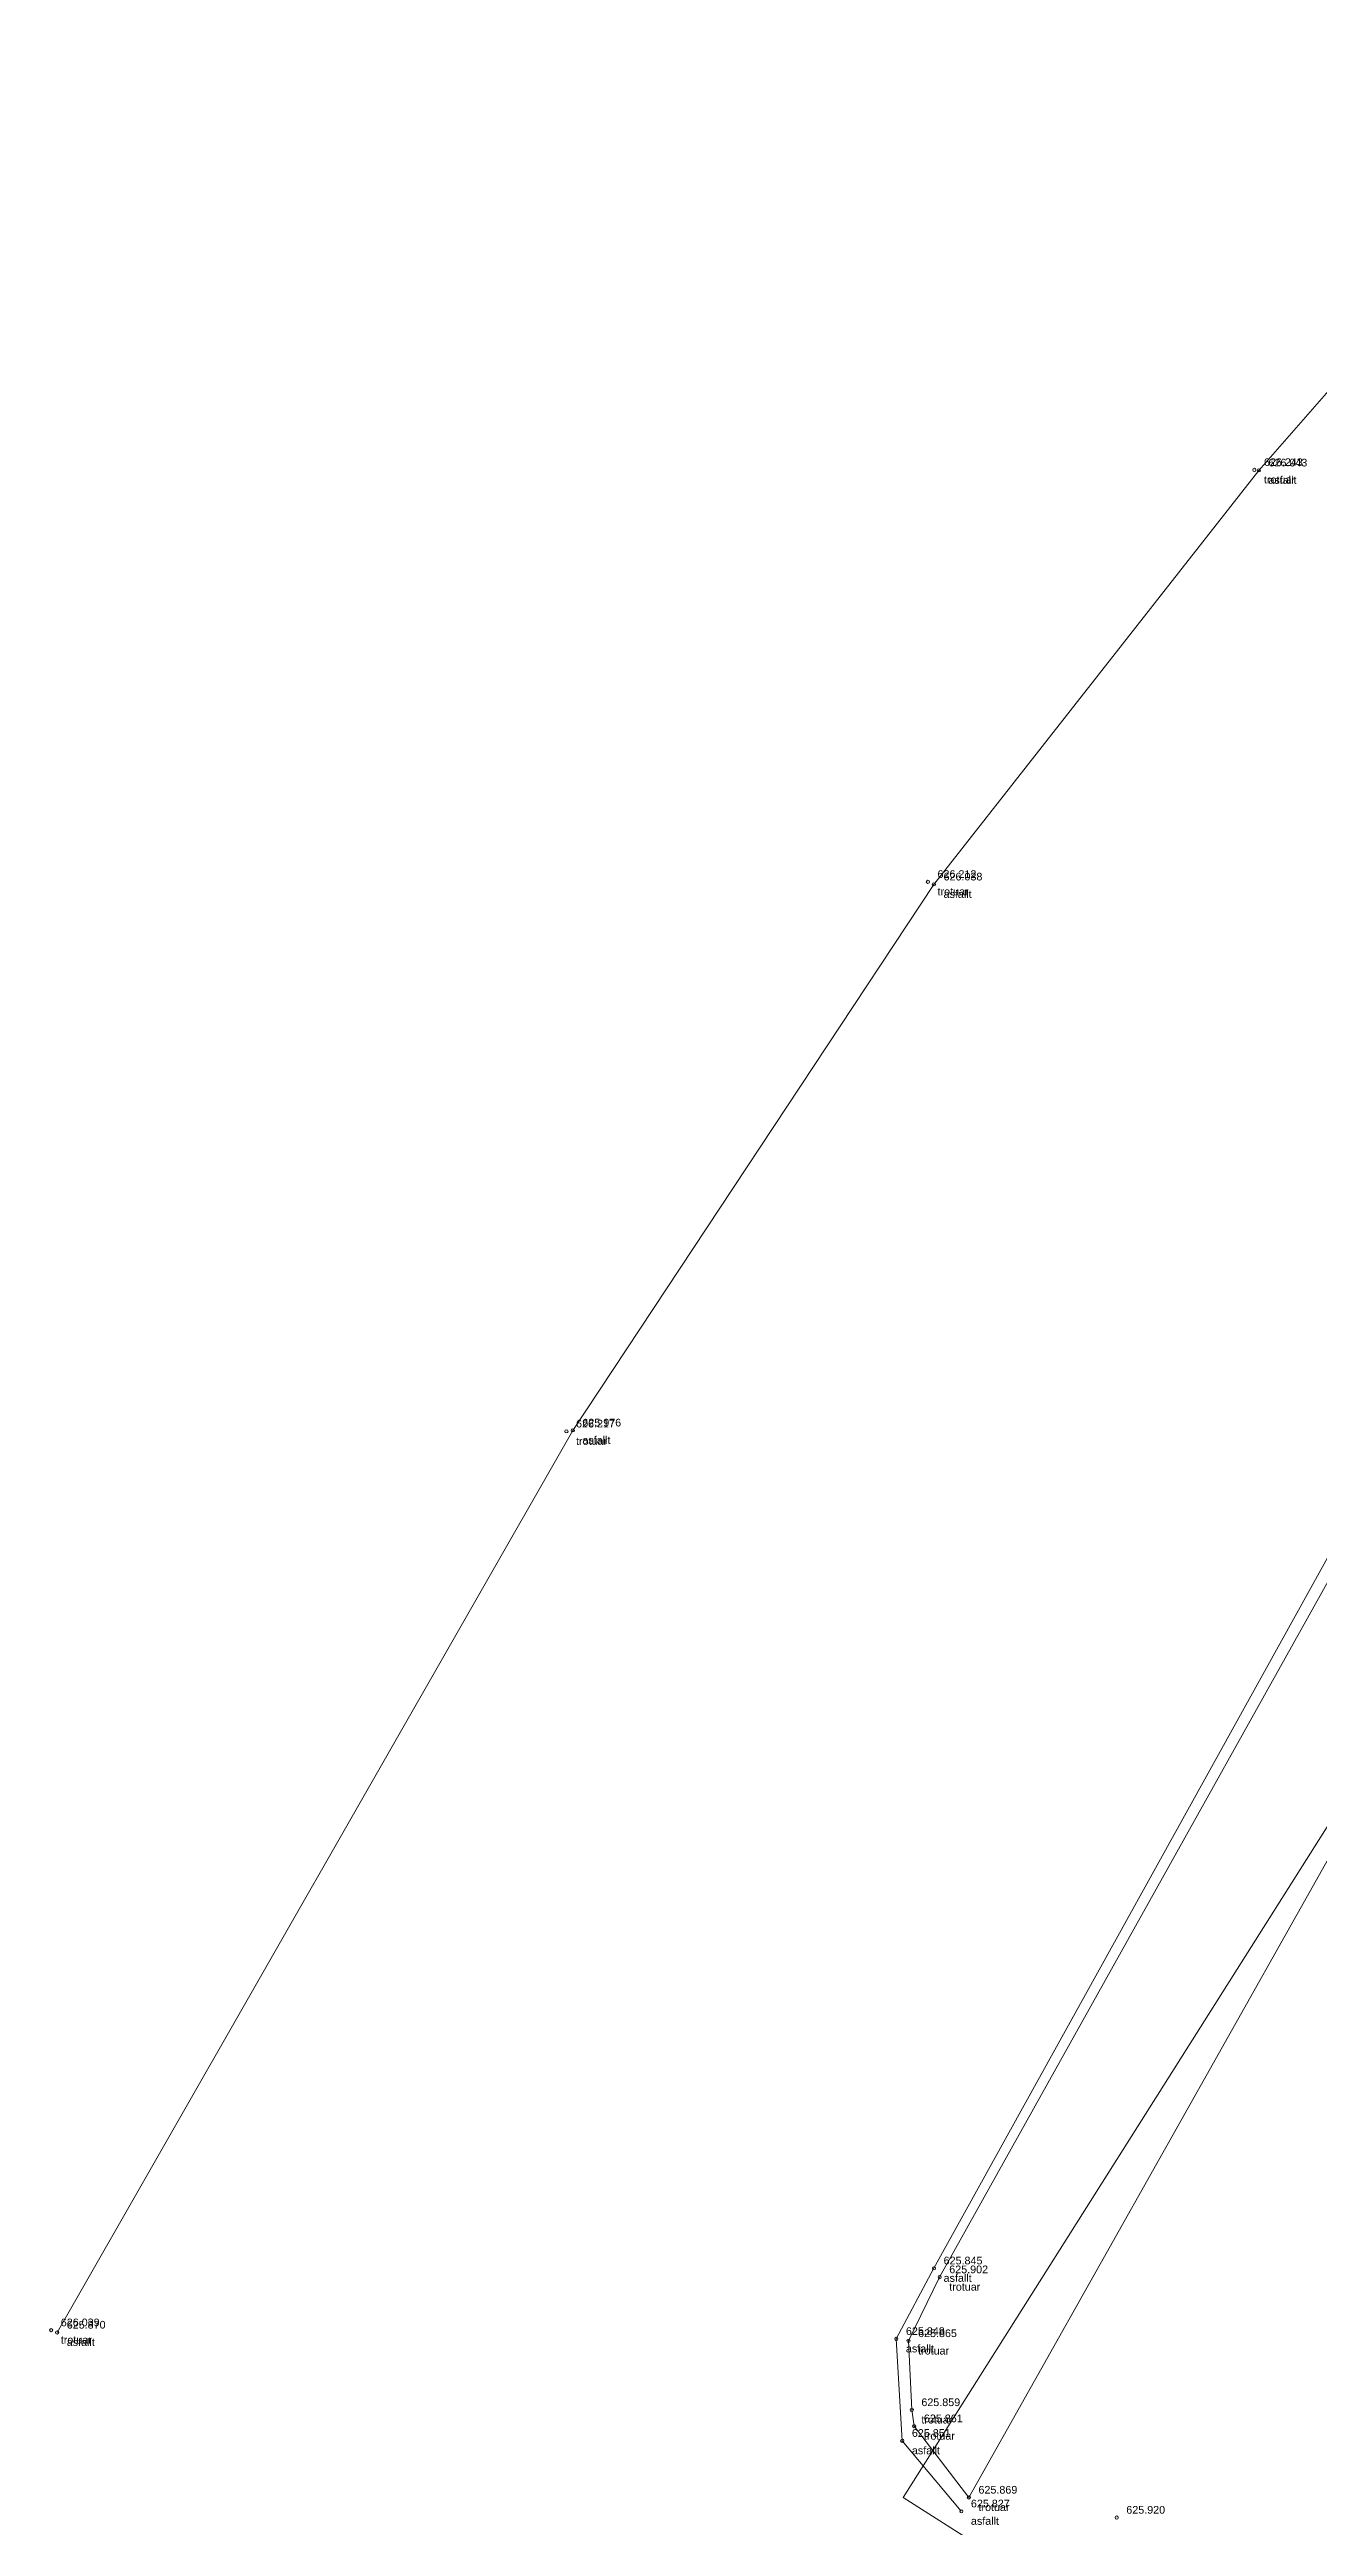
# Model space of a CAD drawing. Header units: metres. Extents: x 7511795 to 7511885.4, y 4693237.5 to 4693334.
# Drawn here: x 7511794.99 to 7511814.78, y 4693273.26 to 4693311.92 of the extents above; entities that cross this region are included whole.
import ezdxf

# ---------------------------------------------------------------- set-up
doc = ezdxf.new("R2010")
doc.units = ezdxf.units.M
for name, color, linetype, lineweight in [('asfalt', 252, 'Continuous', 0), ('Matjet', 210, 'Continuous', 0), ('parcela', 7, 'Continuous', 0), ('trotuar', 91, 'Continuous', 0)]:
    doc.layers.add(name, color=color, linetype=linetype, lineweight=lineweight)
doc.styles.get("Standard").update_dxf_attribs({"font": 'arial.ttf'})

# ---------------------------------------------------------------- blocks, each defined once
blk = doc.blocks.new('*U11', base_point=(7511809.331, 4693273.711, 625.869))
at = {"layer": 'Matjet', "linetype": 'ByBlock', "lineweight": -2}
blk.add_line((7511809.331, 4693273.711, 625.869), (7511809.331, 4693273.711, 625.869), dxfattribs=at)
blk.add_circle((7511809.331, 4693273.711, 625.869), 0.025, dxfattribs=at)
at = {"layer": 'Matjet', "linetype": 'ByBlock', "char_height": 0.12}
for s, insert, attachment_point in [('625.869', (7511809.481, 4693273.831, 625.869), 4), ('trotuar', (7511809.481, 4693273.62, 625.869), 1)]:
    blk.add_mtext(s, dxfattribs=dict(at, insert=insert, attachment_point=attachment_point))
blk = doc.blocks.new('*U12', base_point=(7511809.213, 4693273.496, 625.827))
at = {"layer": 'Matjet', "linetype": 'ByBlock', "lineweight": -2}
blk.add_line((7511809.213, 4693273.496, 625.827), (7511809.213, 4693273.496, 625.827), dxfattribs=at)
blk.add_circle((7511809.213, 4693273.496, 625.827), 0.025, dxfattribs=at)
at = {"layer": 'Matjet', "linetype": 'ByBlock', "char_height": 0.12}
for s, insert, attachment_point in [('625.827', (7511809.363, 4693273.616, 625.827), 4), ('asfallt', (7511809.363, 4693273.405, 625.827), 1)]:
    blk.add_mtext(s, dxfattribs=dict(at, insert=insert, attachment_point=attachment_point))
blk = doc.blocks.new('*U28', base_point=(7511811.637, 4693273.398, 625.92))
at = {"layer": 'Matjet', "linetype": 'ByBlock', "lineweight": -2}
blk.add_line((7511811.637, 4693273.398, 625.92), (7511811.637, 4693273.398, 625.92), dxfattribs=at)
blk.add_circle((7511811.637, 4693273.398, 625.92), 0.025, dxfattribs=at)
at = {"layer": 'Matjet', "linetype": 'ByBlock', "insert": (7511811.787, 4693273.518, 625.92), "char_height": 0.12, "attachment_point": 4}
blk.add_mtext('625.920', dxfattribs=at)
blk = doc.blocks.new('*U108', base_point=(7511808.875, 4693277.151, 625.902))
at = {"layer": 'Matjet', "linetype": 'ByBlock', "lineweight": -2}
blk.add_line((7511808.875, 4693277.151, 625.902), (7511808.875, 4693277.151, 625.902), dxfattribs=at)
blk.add_circle((7511808.875, 4693277.151, 625.902), 0.025, dxfattribs=at)
at = {"layer": 'Matjet', "linetype": 'ByBlock', "char_height": 0.12}
for s, insert, attachment_point in [('625.902', (7511809.025, 4693277.271, 625.902), 4), ('trotuar', (7511809.025, 4693277.06, 625.902), 1)]:
    blk.add_mtext(s, dxfattribs=dict(at, insert=insert, attachment_point=attachment_point))
blk = doc.blocks.new('*U109', base_point=(7511808.787, 4693277.289, 625.845))
at = {"layer": 'Matjet', "linetype": 'ByBlock', "lineweight": -2}
blk.add_line((7511808.787, 4693277.289, 625.845), (7511808.787, 4693277.289, 625.845), dxfattribs=at)
blk.add_circle((7511808.787, 4693277.289, 625.845), 0.025, dxfattribs=at)
at = {"layer": 'Matjet', "linetype": 'ByBlock', "char_height": 0.12}
for s, insert, attachment_point in [('625.845', (7511808.937, 4693277.409, 625.845), 4), ('asfallt', (7511808.937, 4693277.198, 625.845), 1)]:
    blk.add_mtext(s, dxfattribs=dict(at, insert=insert, attachment_point=attachment_point))
blk = doc.blocks.new('*U110', base_point=(7511808.199, 4693276.187, 625.848))
at = {"layer": 'Matjet', "linetype": 'ByBlock', "lineweight": -2}
blk.add_line((7511808.199, 4693276.187, 625.848), (7511808.199, 4693276.187, 625.848), dxfattribs=at)
blk.add_circle((7511808.199, 4693276.187, 625.848), 0.025, dxfattribs=at)
at = {"layer": 'Matjet', "linetype": 'ByBlock', "char_height": 0.12}
for s, insert, attachment_point in [('625.848', (7511808.349, 4693276.307, 625.848), 4), ('asfallt', (7511808.349, 4693276.096, 625.848), 1)]:
    blk.add_mtext(s, dxfattribs=dict(at, insert=insert, attachment_point=attachment_point))
blk = doc.blocks.new('*U111', base_point=(7511808.389, 4693276.154, 625.865))
at = {"layer": 'Matjet', "linetype": 'ByBlock', "lineweight": -2}
blk.add_line((7511808.389, 4693276.154, 625.865), (7511808.389, 4693276.154, 625.865), dxfattribs=at)
blk.add_circle((7511808.389, 4693276.154, 625.865), 0.025, dxfattribs=at)
at = {"layer": 'Matjet', "linetype": 'ByBlock', "char_height": 0.12}
for s, insert, attachment_point in [('625.865', (7511808.539, 4693276.274, 625.865), 4), ('trotuar', (7511808.539, 4693276.063, 625.865), 1)]:
    blk.add_mtext(s, dxfattribs=dict(at, insert=insert, attachment_point=attachment_point))
blk = doc.blocks.new('*U112', base_point=(7511808.44, 4693275.077, 625.859))
at = {"layer": 'Matjet', "linetype": 'ByBlock', "lineweight": -2}
blk.add_line((7511808.44, 4693275.077, 625.859), (7511808.44, 4693275.077, 625.859), dxfattribs=at)
blk.add_circle((7511808.44, 4693275.077, 625.859), 0.025, dxfattribs=at)
at = {"layer": 'Matjet', "linetype": 'ByBlock', "char_height": 0.12}
for s, insert, attachment_point in [('625.859', (7511808.59, 4693275.197, 625.859), 4), ('trotuar', (7511808.59, 4693274.986, 625.859), 1)]:
    blk.add_mtext(s, dxfattribs=dict(at, insert=insert, attachment_point=attachment_point))
blk = doc.blocks.new('*U113', base_point=(7511808.479, 4693274.825, 625.861))
at = {"layer": 'Matjet', "linetype": 'ByBlock', "lineweight": -2}
blk.add_line((7511808.479, 4693274.825, 625.861), (7511808.479, 4693274.825, 625.861), dxfattribs=at)
blk.add_circle((7511808.479, 4693274.825, 625.861), 0.025, dxfattribs=at)
at = {"layer": 'Matjet', "linetype": 'ByBlock', "char_height": 0.12}
for s, insert, attachment_point in [('625.861', (7511808.629, 4693274.945, 625.861), 4), ('trotuar', (7511808.629, 4693274.734, 625.861), 1)]:
    blk.add_mtext(s, dxfattribs=dict(at, insert=insert, attachment_point=attachment_point))
blk = doc.blocks.new('*U114', base_point=(7511808.292, 4693274.597, 625.851))
at = {"layer": 'Matjet', "linetype": 'ByBlock', "lineweight": -2}
blk.add_line((7511808.292, 4693274.597, 625.851), (7511808.292, 4693274.597, 625.851), dxfattribs=at)
blk.add_circle((7511808.292, 4693274.597, 625.851), 0.025, dxfattribs=at)
at = {"layer": 'Matjet', "linetype": 'ByBlock', "char_height": 0.12}
for s, insert, attachment_point in [('625.851', (7511808.442, 4693274.717, 625.851), 4), ('asfallt', (7511808.442, 4693274.506, 625.851), 1)]:
    blk.add_mtext(s, dxfattribs=dict(at, insert=insert, attachment_point=attachment_point))
blk = doc.blocks.new('*U115', base_point=(7511795.107, 4693276.287, 625.87))
at = {"layer": 'Matjet', "linetype": 'ByBlock', "lineweight": -2}
blk.add_line((7511795.107, 4693276.287, 625.87), (7511795.107, 4693276.287, 625.87), dxfattribs=at)
blk.add_circle((7511795.107, 4693276.287, 625.87), 0.025, dxfattribs=at)
at = {"layer": 'Matjet', "linetype": 'ByBlock', "char_height": 0.12}
for s, insert, attachment_point in [('asfallt', (7511795.257, 4693276.196, 625.87), 1), ('625.870', (7511795.257, 4693276.407, 625.87), 4)]:
    blk.add_mtext(s, dxfattribs=dict(at, insert=insert, attachment_point=attachment_point))
blk = doc.blocks.new('*U116', base_point=(7511795.014, 4693276.323, 626.039))
at = {"layer": 'Matjet', "linetype": 'ByBlock', "lineweight": -2}
blk.add_line((7511795.014, 4693276.323, 626.039), (7511795.014, 4693276.323, 626.039), dxfattribs=at)
blk.add_circle((7511795.014, 4693276.323, 626.039), 0.025, dxfattribs=at)
at = {"layer": 'Matjet', "linetype": 'ByBlock', "char_height": 0.12}
for s, insert, attachment_point in [('trotuar', (7511795.164, 4693276.232, 626.039), 1), ('626.039', (7511795.164, 4693276.443, 626.039), 4)]:
    blk.add_mtext(s, dxfattribs=dict(at, insert=insert, attachment_point=attachment_point))
blk = doc.blocks.new('*U117', base_point=(7511803.053, 4693290.352, 626.217))
at = {"layer": 'Matjet', "linetype": 'ByBlock', "lineweight": -2}
blk.add_line((7511803.053, 4693290.352, 626.217), (7511803.053, 4693290.352, 626.217), dxfattribs=at)
blk.add_circle((7511803.053, 4693290.352, 626.217), 0.025, dxfattribs=at)
at = {"layer": 'Matjet', "linetype": 'ByBlock', "char_height": 0.12}
for s, insert, attachment_point in [('626.217', (7511803.203, 4693290.472, 626.217), 4), ('trotuar', (7511803.203, 4693290.261, 626.217), 1)]:
    blk.add_mtext(s, dxfattribs=dict(at, insert=insert, attachment_point=attachment_point))
blk = doc.blocks.new('*U118', base_point=(7511803.151, 4693290.368, 625.976))
at = {"layer": 'Matjet', "linetype": 'ByBlock', "lineweight": -2}
blk.add_line((7511803.151, 4693290.368, 625.976), (7511803.151, 4693290.368, 625.976), dxfattribs=at)
blk.add_circle((7511803.151, 4693290.368, 625.976), 0.025, dxfattribs=at)
at = {"layer": 'Matjet', "linetype": 'ByBlock', "char_height": 0.12}
for s, insert, attachment_point in [('625.976', (7511803.301, 4693290.488, 625.976), 4), ('asfallt', (7511803.301, 4693290.277, 625.976), 1)]:
    blk.add_mtext(s, dxfattribs=dict(at, insert=insert, attachment_point=attachment_point))
blk = doc.blocks.new('*U119', base_point=(7511808.786, 4693298.891, 626.038))
at = {"layer": 'Matjet', "linetype": 'ByBlock', "lineweight": -2}
blk.add_line((7511808.786, 4693298.891, 626.038), (7511808.786, 4693298.891, 626.038), dxfattribs=at)
blk.add_circle((7511808.786, 4693298.891, 626.038), 0.025, dxfattribs=at)
at = {"layer": 'Matjet', "linetype": 'ByBlock', "char_height": 0.12}
for s, insert, attachment_point in [('626.038', (7511808.936, 4693299.011, 626.038), 4), ('asfallt', (7511808.936, 4693298.8, 626.038), 1)]:
    blk.add_mtext(s, dxfattribs=dict(at, insert=insert, attachment_point=attachment_point))
blk = doc.blocks.new('*U120', base_point=(7511808.692, 4693298.93, 626.212))
at = {"layer": 'Matjet', "linetype": 'ByBlock', "lineweight": -2}
blk.add_line((7511808.692, 4693298.93, 626.212), (7511808.692, 4693298.93, 626.212), dxfattribs=at)
blk.add_circle((7511808.692, 4693298.93, 626.212), 0.025, dxfattribs=at)
at = {"layer": 'Matjet', "linetype": 'ByBlock', "char_height": 0.12}
for s, insert, attachment_point in [('626.212', (7511808.842, 4693299.05, 626.212), 4), ('trotuar', (7511808.842, 4693298.839, 626.212), 1)]:
    blk.add_mtext(s, dxfattribs=dict(at, insert=insert, attachment_point=attachment_point))
blk = doc.blocks.new('*U121', base_point=(7511813.785, 4693305.36, 626.243))
at = {"layer": 'Matjet', "linetype": 'ByBlock', "lineweight": -2}
blk.add_line((7511813.785, 4693305.36, 626.243), (7511813.785, 4693305.36, 626.243), dxfattribs=at)
blk.add_circle((7511813.785, 4693305.36, 626.243), 0.025, dxfattribs=at)
at = {"layer": 'Matjet', "linetype": 'ByBlock', "char_height": 0.12}
for s, insert, attachment_point in [('626.243', (7511813.935, 4693305.48, 626.243), 4), ('trotuar', (7511813.935, 4693305.269, 626.243), 1)]:
    blk.add_mtext(s, dxfattribs=dict(at, insert=insert, attachment_point=attachment_point))
blk = doc.blocks.new('*U122', base_point=(7511813.855, 4693305.353, 626.043))
at = {"layer": 'Matjet', "linetype": 'ByBlock', "lineweight": -2}
blk.add_line((7511813.855, 4693305.353, 626.043), (7511813.855, 4693305.353, 626.043), dxfattribs=at)
blk.add_circle((7511813.855, 4693305.353, 626.043), 0.025, dxfattribs=at)
at = {"layer": 'Matjet', "linetype": 'ByBlock', "char_height": 0.12}
for s, insert, attachment_point in [('asfallt', (7511814.005, 4693305.262, 626.043), 1), ('626.043', (7511814.005, 4693305.473, 626.043), 4)]:
    blk.add_mtext(s, dxfattribs=dict(at, insert=insert, attachment_point=attachment_point))

msp = doc.modelspace()

# ---------------------------------------------------------------- linework, layer by layer
at = {"layer": 'asfalt'}
for points in [[(7511808.787, 4693277.289, 625.845), (7511817.691, 4693293.371, 625.932), (7511820.303, 4693300.202, 625.91), (7511821.74, 4693303.288, 625.887), (7511826.488, 4693307.928, 625.919), (7511832.053, 4693312.392, 625.959), (7511837.196, 4693315.645, 625.918), (7511840.099, 4693316.94, 625.909), (7511843.205, 4693317.426, 625.868), (7511850.823, 4693316.948, 625.831), (7511857.907, 4693314.196, 625.819), (7511874.672, 4693305.54, 625.817), (7511884.37, 4693300.836, 625.786)], [(7511795.107, 4693276.287, 625.87), (7511803.151, 4693290.368, 625.976), (7511808.786, 4693298.891, 626.038), (7511813.855, 4693305.353, 626.043), (7511815.127, 4693306.806, 626.025), (7511818.542, 4693310.611, 626.057), (7511821.831, 4693314.095, 626.053), (7511821.863, 4693314.284, 626.025), (7511821.809, 4693314.512, 626.054), (7511821.53, 4693314.825, 626.042)], [(7511809.213, 4693273.496, 625.827), (7511808.292, 4693274.597, 625.851), (7511808.199, 4693276.187, 625.848), (7511808.787, 4693277.289, 625.845)]]:
    msp.add_polyline3d(points, dxfattribs=at)
at = {"layer": 'parcela', "flags": 128}
msp.add_lwpolyline([(7511839.64, 4693311.774), (7511814.966, 4693269.473), (7511808.304, 4693273.712), (7511819.588, 4693291.563), (7511833.949, 4693314.281), (7511839.64, 4693311.774)], dxfattribs=at)
at = {"layer": 'trotuar'}
for points in [[(7511857.88, 4693314.038, 625.877), (7511850.682, 4693316.825, 625.932), (7511843.247, 4693317.304, 625.91), (7511840.174, 4693316.672, 625.95), (7511837.257, 4693315.498, 625.979), (7511832.142, 4693312.223, 626.027), (7511826.662, 4693307.855, 625.925), (7511821.878, 4693303.204, 625.949), (7511820.545, 4693300.225, 625.932), (7511817.77, 4693293.093, 625.997), (7511808.875, 4693277.151, 625.902), (7511808.389, 4693276.154, 625.865), (7511808.44, 4693275.077, 625.859), (7511808.479, 4693274.825, 625.861), (7511809.331, 4693273.711, 625.869)], [(7511809.331, 4693273.711, 625.869), (7511819.577, 4693291.923, 625.996), (7511822.12, 4693297.565, 625.984), (7511822.441, 4693299.413, 626.004), (7511822.782, 4693300.12, 625.994), (7511823.183, 4693301.002, 626.005), (7511823.984, 4693302.324, 625.986), (7511824.938, 4693303.536, 625.981), (7511827.158, 4693305.539, 626.014), (7511835.095, 4693311.65, 626.053), (7511843.465, 4693315.991, 0), (7511849.927, 4693314.721, 625.927), (7511857.121, 4693312.288, 625.912)]]:
    msp.add_polyline3d(points, dxfattribs=at)

# ---------------------------------------------------------------- block references
at = {"layer": 'Matjet'}
for name, p in [('*U121', (7511813.785, 4693305.36, 626.243)), ('*U122', (7511813.855, 4693305.353, 626.043)), ('*U120', (7511808.692, 4693298.93, 626.212)), ('*U119', (7511808.786, 4693298.891, 626.038)), ('*U117', (7511803.053, 4693290.352, 626.217)), ('*U118', (7511803.151, 4693290.368, 625.976)), ('*U109', (7511808.787, 4693277.289, 625.845)), ('*U108', (7511808.875, 4693277.151, 625.902)), ('*U116', (7511795.014, 4693276.323, 626.039)), ('*U115', (7511795.107, 4693276.287, 625.87)), ('*U110', (7511808.199, 4693276.187, 625.848)), ('*U111', (7511808.389, 4693276.154, 625.865)), ('*U112', (7511808.44, 4693275.077, 625.859)), ('*U113', (7511808.479, 4693274.825, 625.861)), ('*U114', (7511808.292, 4693274.597, 625.851)), ('*U11', (7511809.331, 4693273.711, 625.869)), ('*U12', (7511809.213, 4693273.496, 625.827)), ('*U28', (7511811.637, 4693273.398, 625.92))]:
    msp.add_blockref(name, p, dxfattribs=at)

doc.saveas('drawing.dxf')
